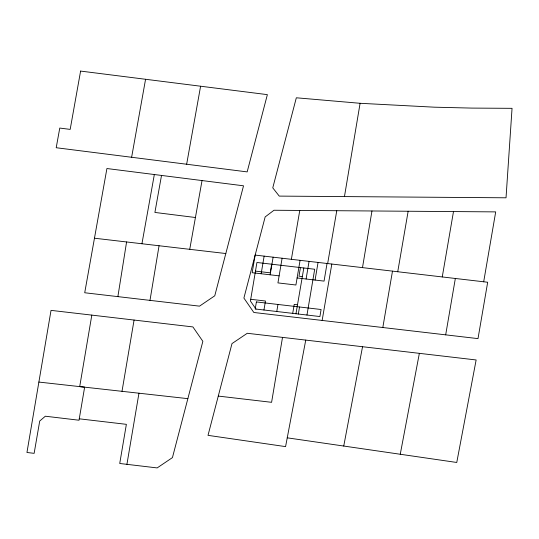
<?xml version="1.0" encoding="UTF-8"?>
<svg xmlns="http://www.w3.org/2000/svg" width="539" height="539" viewBox="0 0 539 539"><rect width="100%" height="100%" fill="white"/><g stroke="black" fill="none" stroke-linecap="round" stroke-linejoin="round"><path stroke-width="0.81" d="M117.879 296.625L199.511 306.152L214.765 295.796L243.527 185.807L106.917 168.532L84.717 292.758L117.879 296.625L126.584 241.957M149.99 300.371L159.059 245.737M344.455 196.594L360.099 103.293L434.387 107.187L471.847 108.096L512.05 108.326L506.027 197.8L279.249 196.102L272.768 187.855L296.329 97.788L360.099 103.293M362.491 267.647L371.964 210.978M79.26 418.816L126.369 424.334L119.732 463.486L157.159 467.919L172.44 457.604L202.859 341.328L192.901 326.924L91.819 315.113L79.705 386.611L187.862 398.651M122.003 391.321L134.07 320.065M126.921 464.342L138.961 393.207M261.159 273.751L264.13 256.14M263.948 310.033L265.471 301.018L250.716 299.286M271.69 264.204L270.234 272.835L255.473 271.11M270.14 274.802L273.118 257.191M282.106 258.242L277.935 282.901L295.911 285.003L300.075 260.344M276.77 311.502L277.962 304.454M282.517 337.387L271.595 402.316L218.268 396.077M292.704 313.402L294.227 304.38L297.508 304.764M300.445 267.573L298.99 276.204L302.339 276.595M298.337 314.028L299.529 306.981M306.091 279.013L309.063 261.395M306.961 315.066L314.702 269.244L256.935 262.48L250.419 301.031L255.978 309.096M315.072 280.064L318.05 262.453M327.038 263.504L324.06 281.115L297.104 277.956M291.363 259.34L299.778 210.439M295.958 313.779L303.821 267.971M327.645 263.584L336.767 210.715M322.147 320.435L331.815 264.063M382.818 327.51L392.486 271.151M397.735 271.764L408.151 211.241M442.256 276.952L453.488 211.578M445.679 334.847L455.347 278.474L487.68 282.247L478.005 338.62L253.829 312.479L243.897 298.067L265.161 216.921L273.987 210.25L495.698 211.888L483.685 281.789M131.624 157.273L145.564 79.307M141.939 243.749L154.336 174.535M161.511 175.438L154.902 212.44L195.435 217.513M186.649 164.24L200.589 86.274M189.735 249.328L202.037 180.565M305.748 340.096L285.576 446.615L208.014 435.35L231.992 343.592L247.273 333.277L476.139 359.964L456.762 462.469L287.24 437.83M343.747 446.043L362.538 346.718M400.255 454.256L419.355 353.341M38.882 382.07L84.636 387.157L79.024 420.225L45.343 416.216L39.718 421.04L34.139 453.339L26.95 452.484L51.03 310.37L91.819 315.113M455.347 278.474L255.142 255.082L252.171 272.7L279.128 275.853M94.46 238.211L225.814 253.532M256.396 301.928L255.203 308.975L319.91 316.548L321.096 309.507L256.396 301.928M80.601 71.081L70.178 129.394L59.768 128.066L56.204 147.726L247.165 171.894L267.371 94.642L80.601 71.081"/></g></svg>
